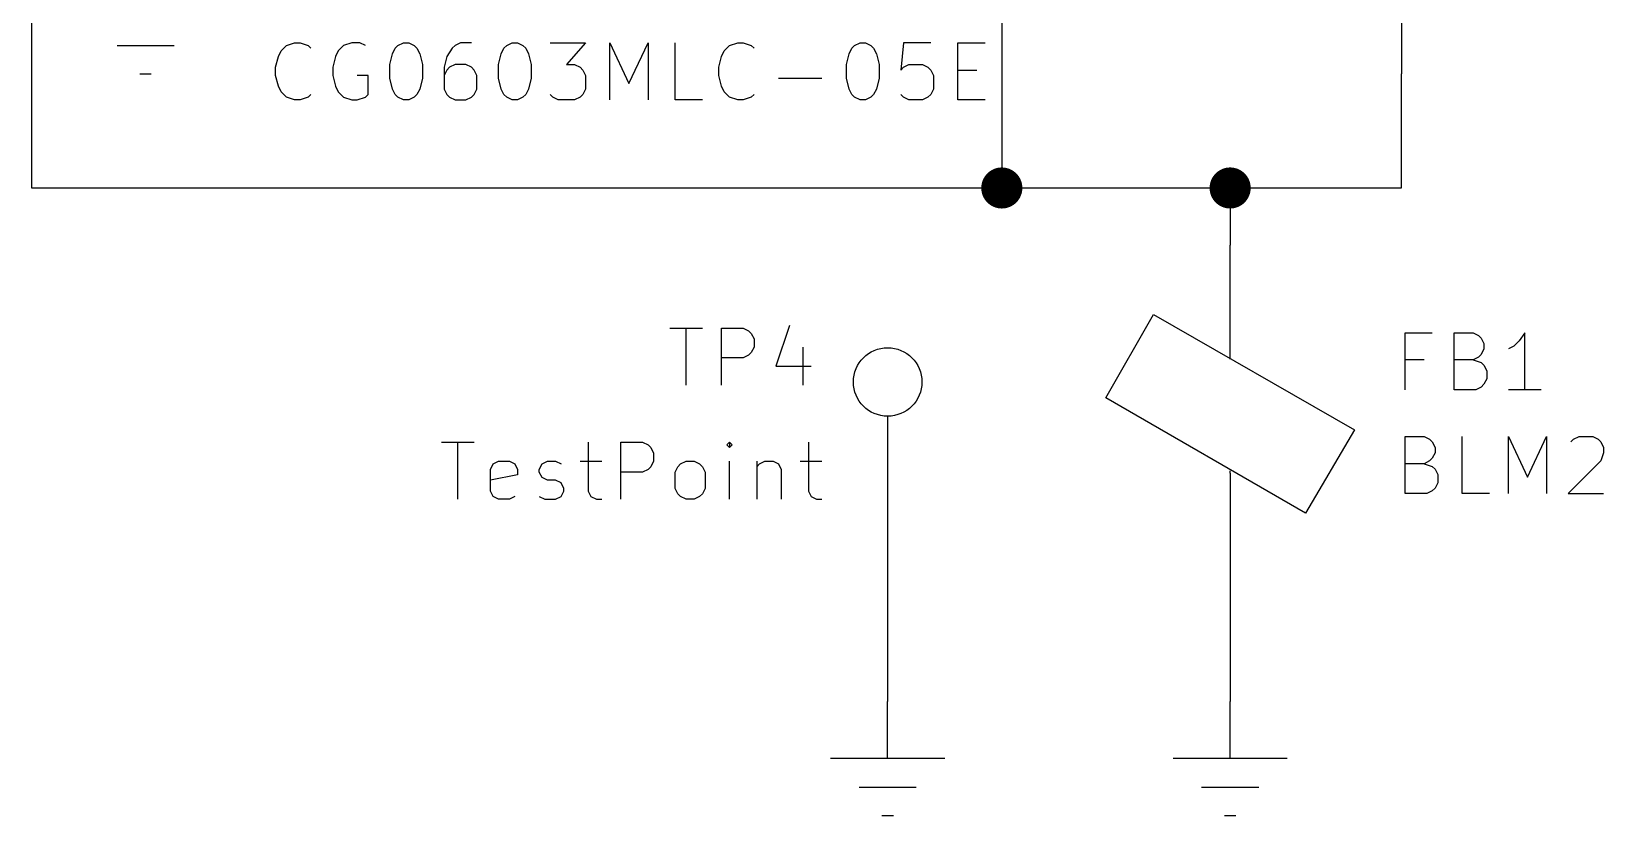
# Model space of a CAD drawing. Header units: millimetres. Extents: x 10 to 287, y -200 to -10.
# Drawn here: x 69.85 to 104.83, y -139.7 to -122.25 of the extents above; entities that cross this region are included whole.
import ezdxf

# ---------------------------------------------------------------- set-up
doc = ezdxf.new("R2010")
doc.units = ezdxf.units.MM
for name, color, linetype in [('GREENSIXTYFIVE', 129, 'CONTINUOUS'), ('LIGHTGREEN', 92, 'CONTINUOUS'), ('RED', 14, 'CONTINUOUS')]:
    doc.layers.add(name, color=color, linetype=linetype)

msp = doc.modelspace()

# ---------------------------------------------------------------- linework, layer by layer
at = {"layer": 'GREENSIXTYFIVE', "linetype": 'CONTINUOUS'}
for p, q in [((75.3435, -122.8016), (75.404, -122.6807)), ((75.3435, -122.8016), (75.404, -122.6807)), ((75.404, -122.6807), (75.525, -122.5597)), ((75.404, -122.6807), (75.525, -122.5597)), ((75.525, -122.5597), (75.7064, -122.4992)), ((75.525, -122.5597), (75.7064, -122.4992)), ((75.7064, -122.4992), (75.8273, -122.4992)), ((75.7064, -122.4992), (75.8273, -122.4992)), ((75.8273, -122.4992), (76.0088, -122.5597)), ((75.8273, -122.4992), (76.0088, -122.5597)), ((76.0088, -122.5597), (76.0692, -122.6202)), ((76.0088, -122.5597), (76.0692, -122.6202)), ((76.674, -122.6807), (76.6135, -122.8016)), ((76.674, -122.6807), (76.6135, -122.8016)), ((76.795, -122.5597), (76.674, -122.6807)), ((76.795, -122.5597), (76.674, -122.6807)), ((76.9764, -122.4992), (76.795, -122.5597)), ((76.9764, -122.4992), (76.795, -122.5597)), ((77.1578, -122.4992), (76.9764, -122.4992)), ((77.1578, -122.4992), (76.9764, -122.4992)), ((77.2788, -122.5597), (77.1578, -122.4992)), ((77.2788, -122.5597), (77.1578, -122.4992)), ((77.8231, -122.983), (77.8835, -122.7411)), ((77.8231, -122.983), (77.8835, -122.7411)), ((77.8835, -122.7411), (77.944, -122.6202)), ((77.8835, -122.7411), (77.944, -122.6202)), ((77.944, -122.6202), (78.0045, -122.5597)), ((77.944, -122.6202), (78.0045, -122.5597)), ((78.0045, -122.5597), (78.1254, -122.4992)), ((78.0045, -122.5597), (78.1254, -122.4992)), ((78.1254, -122.4992), (78.2464, -122.4992)), ((78.1254, -122.4992), (78.2464, -122.4992)), ((78.2464, -122.4992), (78.3673, -122.5597)), ((78.2464, -122.4992), (78.3673, -122.5597)), ((78.3673, -122.5597), (78.4278, -122.6202)), ((78.3673, -122.5597), (78.4278, -122.6202)), ((78.4278, -122.6202), (78.4883, -122.7411)), ((78.4278, -122.6202), (78.4883, -122.7411)), ((78.4883, -122.7411), (78.5488, -122.983)), ((78.4883, -122.7411), (78.5488, -122.983)), ((79.214, -122.6202), (79.093, -122.8016)), ((79.214, -122.6202), (79.093, -122.8016)), ((79.2745, -122.5597), (79.214, -122.6202)), ((79.2745, -122.5597), (79.214, -122.6202)), ((79.3954, -122.4992), (79.2745, -122.5597)), ((79.3954, -122.4992), (79.2745, -122.5597)), ((79.6373, -122.4992), (79.3954, -122.4992)), ((79.6373, -122.4992), (79.3954, -122.4992)), ((80.2421, -122.983), (80.3025, -122.7411)), ((80.2421, -122.983), (80.3025, -122.7411)), ((80.3025, -122.7411), (80.363, -122.6202)), ((80.3025, -122.7411), (80.363, -122.6202)), ((80.363, -122.6202), (80.4235, -122.5597)), ((80.363, -122.6202), (80.4235, -122.5597)), ((80.4235, -122.5597), (80.5444, -122.4992)), ((80.4235, -122.5597), (80.5444, -122.4992)), ((80.5444, -122.4992), (80.6654, -122.4992)), ((80.5444, -122.4992), (80.6654, -122.4992)), ((80.6654, -122.4992), (80.7863, -122.5597)), ((80.6654, -122.4992), (80.7863, -122.5597)), ((80.7863, -122.5597), (80.8468, -122.6202)), ((80.7863, -122.5597), (80.8468, -122.6202)), ((80.8468, -122.6202), (80.9073, -122.7411)), ((80.8468, -122.6202), (80.9073, -122.7411)), ((80.9073, -122.7411), (80.9678, -122.983)), ((80.9073, -122.7411), (80.9678, -122.983)), ((81.3911, -122.4992), (82.1773, -122.4992)), ((81.3911, -122.4992), (82.1773, -122.4992)), ((82.1773, -122.4992), (81.7539, -122.983)), ((82.1773, -122.4992), (81.7539, -122.983)), ((82.7215, -123.7692), (82.7215, -122.4992)), ((82.7215, -122.4992), (83.1449, -123.4064)), ((82.7215, -123.7692), (82.7215, -122.4992)), ((82.7215, -122.4992), (83.1449, -123.4064)), ((83.1449, -123.4064), (83.5682, -122.4992)), ((83.1449, -123.4064), (83.5682, -122.4992)), ((83.5682, -122.4992), (83.5682, -123.7692)), ((83.5682, -122.4992), (83.5682, -123.7692)), ((84.1729, -123.7692), (84.1729, -122.4992)), ((84.1729, -123.7692), (84.1729, -122.4992)), ((85.201, -122.8016), (85.2615, -122.6807)), ((85.201, -122.8016), (85.2615, -122.6807)), ((85.2615, -122.6807), (85.3825, -122.5597)), ((85.2615, -122.6807), (85.3825, -122.5597)), ((85.3825, -122.5597), (85.5639, -122.4992)), ((85.3825, -122.5597), (85.5639, -122.4992)), ((85.5639, -122.4992), (85.6848, -122.4992)), ((85.5639, -122.4992), (85.6848, -122.4992)), ((85.6848, -122.4992), (85.8663, -122.5597)), ((85.6848, -122.4992), (85.8663, -122.5597)), ((85.8663, -122.5597), (85.9267, -122.6202)), ((85.8663, -122.5597), (85.9267, -122.6202)), ((87.983, -122.983), (88.0434, -122.7411)), ((87.983, -122.983), (88.0434, -122.7411)), ((88.0434, -122.7411), (88.1039, -122.6202)), ((88.0434, -122.7411), (88.1039, -122.6202)), ((88.1039, -122.6202), (88.1644, -122.5597)), ((88.1039, -122.6202), (88.1644, -122.5597)), ((88.1644, -122.5597), (88.2853, -122.4992)), ((88.1644, -122.5597), (88.2853, -122.4992)), ((88.2853, -122.4992), (88.4063, -122.4992)), ((88.2853, -122.4992), (88.4063, -122.4992)), ((88.4063, -122.4992), (88.5272, -122.5597)), ((88.4063, -122.4992), (88.5272, -122.5597)), ((88.5272, -122.5597), (88.5877, -122.6202)), ((88.5272, -122.5597), (88.5877, -122.6202)), ((88.5877, -122.6202), (88.6482, -122.7411)), ((88.5877, -122.6202), (88.6482, -122.7411)), ((88.6482, -122.7411), (88.7087, -122.983)), ((88.6482, -122.7411), (88.7087, -122.983)), ((89.2529, -122.4992), (89.1925, -123.104)), ((89.2529, -122.4992), (89.1925, -123.104)), ((89.8577, -122.4992), (89.2529, -122.4992)), ((89.8577, -122.4992), (89.2529, -122.4992)), ((90.4624, -123.7692), (90.4624, -122.4992)), ((90.4624, -122.4992), (91.0672, -122.4992)), ((90.4624, -123.7692), (90.4624, -122.4992)), ((90.4624, -122.4992), (91.0672, -122.4992)), ((75.2831, -123.0435), (75.3435, -122.8016)), ((75.2831, -123.0435), (75.3435, -122.8016)), ((75.2831, -123.2249), (75.2831, -123.0435)), ((75.2831, -123.2249), (75.2831, -123.0435)), ((76.6135, -122.8016), (76.5531, -123.0435)), ((76.6135, -122.8016), (76.5531, -123.0435)), ((76.5531, -123.0435), (76.5531, -123.2249)), ((76.5531, -123.0435), (76.5531, -123.2249)), ((77.8231, -123.2854), (77.8231, -122.983)), ((77.8231, -123.2854), (77.8231, -122.983)), ((78.5488, -122.983), (78.5488, -123.2854)), ((78.5488, -122.983), (78.5488, -123.2854)), ((79.093, -122.8016), (79.0326, -123.0435)), ((79.093, -122.8016), (79.0326, -123.0435)), ((79.0326, -123.0435), (79.0326, -123.5273)), ((79.0326, -123.0435), (79.0326, -123.5273)), ((79.093, -123.104), (79.0326, -123.2249)), ((79.093, -123.104), (79.0326, -123.2249)), ((79.1535, -123.0435), (79.093, -123.104)), ((79.1535, -123.0435), (79.093, -123.104)), ((79.2745, -122.983), (79.1535, -123.0435)), ((79.2745, -122.983), (79.1535, -123.0435)), ((79.5164, -122.983), (79.2745, -122.983)), ((79.5164, -122.983), (79.2745, -122.983)), ((79.6373, -123.0435), (79.5164, -122.983)), ((79.6373, -123.0435), (79.5164, -122.983)), ((79.6978, -123.104), (79.6373, -123.0435)), ((79.6978, -123.104), (79.6373, -123.0435)), ((79.7583, -123.2249), (79.6978, -123.104)), ((79.7583, -123.2249), (79.6978, -123.104)), ((80.2421, -123.2854), (80.2421, -122.983)), ((80.2421, -123.2854), (80.2421, -122.983)), ((80.9678, -122.983), (80.9678, -123.2854)), ((80.9678, -122.983), (80.9678, -123.2854)), ((81.7539, -122.983), (81.9354, -122.983)), ((81.7539, -122.983), (81.9354, -122.983)), ((81.9354, -122.983), (82.0563, -123.0435)), ((81.9354, -122.983), (82.0563, -123.0435)), ((82.0563, -123.0435), (82.1168, -123.104)), ((82.0563, -123.0435), (82.1168, -123.104)), ((82.1168, -123.104), (82.1773, -123.2249)), ((82.1168, -123.104), (82.1773, -123.2249)), ((85.1406, -123.0435), (85.201, -122.8016)), ((85.1406, -123.0435), (85.201, -122.8016)), ((85.1406, -123.2249), (85.1406, -123.0435)), ((85.1406, -123.2249), (85.1406, -123.0435)), ((87.983, -123.2854), (87.983, -122.983)), ((87.983, -123.2854), (87.983, -122.983)), ((88.7087, -122.983), (88.7087, -123.2854)), ((88.7087, -122.983), (88.7087, -123.2854)), ((89.1925, -123.104), (89.2529, -123.0435)), ((89.1925, -123.104), (89.2529, -123.0435)), ((89.2529, -123.0435), (89.3739, -122.983)), ((89.2529, -123.0435), (89.3739, -122.983)), ((89.3739, -122.983), (89.6763, -122.983)), ((89.3739, -122.983), (89.6763, -122.983)), ((89.6763, -122.983), (89.7972, -123.0435)), ((89.6763, -122.983), (89.7972, -123.0435)), ((89.7972, -123.0435), (89.8577, -123.104)), ((89.7972, -123.0435), (89.8577, -123.104)), ((89.8577, -123.104), (89.9182, -123.2249)), ((89.8577, -123.104), (89.9182, -123.2249)), ((90.4624, -123.104), (90.8858, -123.104)), ((90.4624, -123.104), (90.8858, -123.104)), ((75.3435, -123.4668), (75.2831, -123.2249)), ((75.3435, -123.4668), (75.2831, -123.2249)), ((75.404, -123.5878), (75.3435, -123.4668)), ((75.404, -123.5878), (75.3435, -123.4668)), ((76.5531, -123.2249), (76.6135, -123.4668)), ((76.5531, -123.2249), (76.6135, -123.4668)), ((76.6135, -123.4668), (76.674, -123.5878)), ((76.6135, -123.4668), (76.674, -123.5878)), ((77.3392, -123.2249), (77.0973, -123.2249)), ((77.3392, -123.2249), (77.0973, -123.2249)), ((77.3392, -123.6483), (77.3392, -123.2249)), ((77.3392, -123.6483), (77.3392, -123.2249)), ((77.8835, -123.5273), (77.8231, -123.2854)), ((77.8835, -123.5273), (77.8231, -123.2854)), ((78.5488, -123.2854), (78.4883, -123.5273)), ((78.5488, -123.2854), (78.4883, -123.5273)), ((79.7583, -123.5273), (79.7583, -123.2249)), ((79.7583, -123.5273), (79.7583, -123.2249)), ((80.3025, -123.5273), (80.2421, -123.2854)), ((80.3025, -123.5273), (80.2421, -123.2854)), ((80.9678, -123.2854), (80.9073, -123.5273)), ((80.9678, -123.2854), (80.9073, -123.5273)), ((82.1773, -123.2249), (82.1773, -123.5273)), ((82.1773, -123.2249), (82.1773, -123.5273)), ((85.201, -123.4668), (85.1406, -123.2249)), ((85.201, -123.4668), (85.1406, -123.2249)), ((85.2615, -123.5878), (85.201, -123.4668)), ((85.2615, -123.5878), (85.201, -123.4668)), ((86.471, -123.2854), (87.4387, -123.2854)), ((86.471, -123.2854), (87.4387, -123.2854)), ((88.0434, -123.5273), (87.983, -123.2854)), ((88.0434, -123.5273), (87.983, -123.2854)), ((88.7087, -123.2854), (88.6482, -123.5273)), ((88.7087, -123.2854), (88.6482, -123.5273)), ((89.9182, -123.2249), (89.9182, -123.5273)), ((89.9182, -123.2249), (89.9182, -123.5273)), ((75.525, -123.7088), (75.404, -123.5878)), ((75.525, -123.7088), (75.404, -123.5878)), ((75.7064, -123.7692), (75.525, -123.7088)), ((75.7064, -123.7692), (75.525, -123.7088)), ((75.8273, -123.7692), (75.7064, -123.7692)), ((75.8273, -123.7692), (75.7064, -123.7692)), ((76.0088, -123.7088), (75.8273, -123.7692)), ((76.0088, -123.7088), (75.8273, -123.7692)), ((76.0692, -123.6483), (76.0088, -123.7088)), ((76.0692, -123.6483), (76.0088, -123.7088)), ((76.674, -123.5878), (76.795, -123.7088)), ((76.674, -123.5878), (76.795, -123.7088)), ((76.795, -123.7088), (76.9764, -123.7692)), ((76.795, -123.7088), (76.9764, -123.7692)), ((76.9764, -123.7692), (77.0973, -123.7692)), ((76.9764, -123.7692), (77.0973, -123.7692)), ((77.0973, -123.7692), (77.2788, -123.7088)), ((77.0973, -123.7692), (77.2788, -123.7088)), ((77.2788, -123.7088), (77.3392, -123.6483)), ((77.2788, -123.7088), (77.3392, -123.6483)), ((77.944, -123.6483), (77.8835, -123.5273)), ((77.944, -123.6483), (77.8835, -123.5273)), ((78.0045, -123.7088), (77.944, -123.6483)), ((78.0045, -123.7088), (77.944, -123.6483)), ((78.1254, -123.7692), (78.0045, -123.7088)), ((78.1254, -123.7692), (78.0045, -123.7088)), ((78.2464, -123.7692), (78.1254, -123.7692)), ((78.2464, -123.7692), (78.1254, -123.7692)), ((78.3673, -123.7088), (78.2464, -123.7692)), ((78.3673, -123.7088), (78.2464, -123.7692)), ((78.4278, -123.6483), (78.3673, -123.7088)), ((78.4278, -123.6483), (78.3673, -123.7088)), ((78.4883, -123.5273), (78.4278, -123.6483)), ((78.4883, -123.5273), (78.4278, -123.6483)), ((79.0326, -123.5273), (79.093, -123.6483)), ((79.0326, -123.5273), (79.093, -123.6483)), ((79.093, -123.6483), (79.1535, -123.7088)), ((79.093, -123.6483), (79.1535, -123.7088)), ((79.1535, -123.7088), (79.2745, -123.7692)), ((79.1535, -123.7088), (79.2745, -123.7692)), ((79.2745, -123.7692), (79.5164, -123.7692)), ((79.2745, -123.7692), (79.5164, -123.7692)), ((79.5164, -123.7692), (79.6373, -123.7088)), ((79.5164, -123.7692), (79.6373, -123.7088)), ((79.6373, -123.7088), (79.6978, -123.6483)), ((79.6373, -123.7088), (79.6978, -123.6483)), ((79.6978, -123.6483), (79.7583, -123.5273)), ((79.6978, -123.6483), (79.7583, -123.5273)), ((80.363, -123.6483), (80.3025, -123.5273)), ((80.363, -123.6483), (80.3025, -123.5273)), ((80.4235, -123.7088), (80.363, -123.6483)), ((80.4235, -123.7088), (80.363, -123.6483)), ((80.5444, -123.7692), (80.4235, -123.7088)), ((80.5444, -123.7692), (80.4235, -123.7088)), ((80.6654, -123.7692), (80.5444, -123.7692)), ((80.6654, -123.7692), (80.5444, -123.7692)), ((80.7863, -123.7088), (80.6654, -123.7692)), ((80.7863, -123.7088), (80.6654, -123.7692)), ((80.8468, -123.6483), (80.7863, -123.7088)), ((80.8468, -123.6483), (80.7863, -123.7088)), ((80.9073, -123.5273), (80.8468, -123.6483)), ((80.9073, -123.5273), (80.8468, -123.6483)), ((81.4516, -123.7088), (81.3911, -123.6483)), ((81.4516, -123.7088), (81.3911, -123.6483)), ((81.5725, -123.7692), (81.4516, -123.7088)), ((81.5725, -123.7692), (81.4516, -123.7088)), ((81.9354, -123.7692), (81.5725, -123.7692)), ((81.9354, -123.7692), (81.5725, -123.7692)), ((82.0563, -123.7088), (81.9354, -123.7692)), ((82.0563, -123.7088), (81.9354, -123.7692)), ((82.1168, -123.6483), (82.0563, -123.7088)), ((82.1168, -123.6483), (82.0563, -123.7088)), ((82.1773, -123.5273), (82.1168, -123.6483)), ((82.1773, -123.5273), (82.1168, -123.6483)), ((84.7777, -123.7692), (84.1729, -123.7692)), ((84.7777, -123.7692), (84.1729, -123.7692)), ((85.3825, -123.7088), (85.2615, -123.5878)), ((85.3825, -123.7088), (85.2615, -123.5878)), ((85.5639, -123.7692), (85.3825, -123.7088)), ((85.5639, -123.7692), (85.3825, -123.7088)), ((85.6848, -123.7692), (85.5639, -123.7692)), ((85.6848, -123.7692), (85.5639, -123.7692)), ((85.8663, -123.7088), (85.6848, -123.7692)), ((85.8663, -123.7088), (85.6848, -123.7692)), ((85.9267, -123.6483), (85.8663, -123.7088)), ((85.9267, -123.6483), (85.8663, -123.7088)), ((88.1039, -123.6483), (88.0434, -123.5273)), ((88.1039, -123.6483), (88.0434, -123.5273)), ((88.1644, -123.7088), (88.1039, -123.6483)), ((88.1644, -123.7088), (88.1039, -123.6483)), ((88.2853, -123.7692), (88.1644, -123.7088)), ((88.2853, -123.7692), (88.1644, -123.7088)), ((88.4063, -123.7692), (88.2853, -123.7692)), ((88.4063, -123.7692), (88.2853, -123.7692)), ((88.5272, -123.7088), (88.4063, -123.7692)), ((88.5272, -123.7088), (88.4063, -123.7692)), ((88.5877, -123.6483), (88.5272, -123.7088)), ((88.5877, -123.6483), (88.5272, -123.7088)), ((88.6482, -123.5273), (88.5877, -123.6483)), ((88.6482, -123.5273), (88.5877, -123.6483)), ((89.2529, -123.7088), (89.1925, -123.6483)), ((89.2529, -123.7088), (89.1925, -123.6483)), ((89.3739, -123.7692), (89.2529, -123.7088)), ((89.3739, -123.7692), (89.2529, -123.7088)), ((89.6763, -123.7692), (89.3739, -123.7692)), ((89.6763, -123.7692), (89.3739, -123.7692)), ((89.7972, -123.7088), (89.6763, -123.7692)), ((89.7972, -123.7088), (89.6763, -123.7692)), ((89.8577, -123.6483), (89.7972, -123.7088)), ((89.8577, -123.6483), (89.7972, -123.7088)), ((89.9182, -123.5273), (89.8577, -123.6483)), ((89.9182, -123.5273), (89.8577, -123.6483)), ((91.0672, -123.7692), (90.4624, -123.7692)), ((91.0672, -123.7692), (90.4624, -123.7692)), ((84.0521, -128.8492), (84.7778, -128.8492)), ((84.415, -130.1192), (84.415, -128.8492)), ((85.2011, -130.1192), (85.2011, -128.8492)), ((85.2011, -128.8492), (85.6849, -128.8492)), ((85.6849, -128.8492), (85.8059, -128.9097)), ((85.8059, -128.9097), (85.8664, -128.9702)), ((85.8664, -128.9702), (85.9268, -129.0911)), ((86.713, -128.7888), (86.4107, -129.6959)), ((100.4133, -130.2208), (100.4133, -128.9508)), ((100.4133, -128.9508), (101.0181, -128.9508)), ((101.5019, -130.2208), (101.5019, -128.9508)), ((101.5019, -128.9508), (101.9253, -128.9508)), ((101.9253, -128.9508), (102.0462, -129.0113)), ((102.0462, -129.0113), (102.1067, -129.0718)), ((103.0743, -128.9508), (102.9534, -129.1323)), ((103.0743, -130.2208), (103.0743, -128.9508)), ((85.8664, -129.3935), (85.8059, -129.454)), ((85.9268, -129.2726), (85.8664, -129.3935)), ((85.9268, -129.0911), (85.9268, -129.2726)), ((87.0154, -129.2726), (87.0154, -130.1192)), ((102.1067, -129.0718), (102.1672, -129.1927)), ((102.1672, -129.3137), (102.1067, -129.4346)), ((102.1672, -129.1927), (102.1672, -129.3137)), ((102.8324, -129.2532), (102.7115, -129.3137)), ((102.9534, -129.1323), (102.8324, -129.2532)), ((85.6849, -129.5145), (85.2011, -129.5145)), ((85.8059, -129.454), (85.6849, -129.5145)), ((86.4107, -129.6959), (87.1968, -129.6959)), ((100.8367, -129.5556), (100.4133, -129.5556)), ((101.9253, -129.5556), (101.5019, -129.5556)), ((102.0462, -129.4951), (101.9253, -129.5556)), ((101.9253, -129.5556), (102.1067, -129.6161)), ((102.1067, -129.4346), (102.0462, -129.4951)), ((102.1067, -129.6161), (102.1672, -129.6765)), ((102.1672, -129.6765), (102.2276, -129.7975)), ((102.1672, -130.0999), (102.1067, -130.1604)), ((102.2276, -129.9789), (102.1672, -130.0999)), ((102.2276, -129.7975), (102.2276, -129.9789)), ((101.9857, -130.2208), (101.5019, -130.2208)), ((102.1067, -130.1604), (101.9857, -130.2208)), ((103.4372, -130.2208), (102.7115, -130.2208)), ((78.9721, -131.3892), (79.6978, -131.3892)), ((79.335, -132.6592), (79.335, -131.3892)), ((82.2378, -131.3892), (82.2378, -132.4778)), ((82.9635, -132.6592), (82.9635, -131.3892)), ((82.9635, -131.3892), (83.4473, -131.3892)), ((83.4473, -131.3892), (83.5683, -131.4497)), ((83.5683, -131.4497), (83.6288, -131.5102)), ((83.6288, -131.5102), (83.6892, -131.6311)), ((85.3825, -131.3892), (85.3221, -131.4497)), ((85.3221, -131.4497), (85.3825, -131.5102)), ((85.443, -131.4497), (85.3825, -131.3892)), ((85.3825, -131.3892), (85.3825, -131.5102)), ((85.3825, -131.5102), (85.443, -131.4497)), ((87.1363, -131.3892), (87.1363, -132.4778)), ((100.4133, -132.5322), (100.4133, -131.2622)), ((100.4133, -131.2622), (100.8367, -131.2622)), ((100.8367, -131.2622), (100.9576, -131.3227)), ((100.9576, -131.3227), (101.0181, -131.3832)), ((101.0181, -131.3832), (101.0786, -131.5041)), ((101.0786, -131.5041), (101.0786, -131.6251)), ((101.6833, -132.5322), (101.6833, -131.2622)), ((102.7114, -132.5322), (102.7114, -131.2622)), ((102.7114, -131.2622), (103.1348, -132.1694)), ((103.1348, -132.1694), (103.5581, -131.2622)), ((103.5581, -131.2622), (103.5581, -132.5322)), ((104.1024, -131.3832), (104.1628, -131.3227)), ((104.1628, -131.3227), (104.2838, -131.2622)), ((104.2838, -131.2622), (104.5862, -131.2622)), ((104.5862, -131.2622), (104.7071, -131.3227)), ((104.7071, -131.3227), (104.7676, -131.3832)), ((104.7676, -131.3832), (104.8281, -131.5041)), ((104.8281, -131.5041), (104.8281, -131.6251)), ((80.1211, -131.873), (80.2421, -131.8126)), ((80.2421, -131.8126), (80.484, -131.8126)), ((80.484, -131.8126), (80.6049, -131.873)), ((81.2097, -131.873), (81.3307, -131.8126)), ((81.3307, -131.8126), (81.5121, -131.8126)), ((81.5121, -131.8126), (81.6331, -131.873)), ((82.0564, -131.8126), (82.5402, -131.8126)), ((83.6892, -131.8126), (83.6288, -131.9335)), ((83.6892, -131.6311), (83.6892, -131.8126)), ((84.294, -131.873), (84.415, -131.8126)), ((84.415, -131.8126), (84.5964, -131.8126)), ((84.5964, -131.8126), (84.7173, -131.873)), ((85.3825, -132.6592), (85.3825, -131.8126)), ((85.9873, -131.8126), (85.9873, -132.6592)), ((86.0478, -131.873), (86.1688, -131.8126)), ((86.1688, -131.8126), (86.3502, -131.8126)), ((86.3502, -131.8126), (86.4711, -131.873)), ((86.9549, -131.8126), (87.4387, -131.8126)), ((100.8367, -131.867), (100.4133, -131.867)), ((100.9576, -131.8065), (100.8367, -131.867)), ((100.8367, -131.867), (101.0181, -131.9275)), ((101.0181, -131.746), (100.9576, -131.8065)), ((101.0786, -131.6251), (101.0181, -131.746)), ((104.7676, -131.8065), (104.0419, -132.5322)), ((104.8281, -131.6251), (104.7676, -131.8065)), ((80.0607, -131.994), (80.1211, -131.873)), ((80.0607, -132.4778), (80.0607, -131.994)), ((80.6654, -132.1149), (80.0607, -132.2359)), ((80.6049, -131.873), (80.6654, -131.994)), ((80.6654, -131.994), (80.6654, -132.1149)), ((81.1493, -131.994), (81.2097, -131.873)), ((81.1493, -132.0545), (81.1493, -131.994)), ((81.2097, -132.1754), (81.1493, -132.0545)), ((81.3307, -132.2359), (81.2097, -132.1754)), ((83.4473, -132.0545), (82.9635, -132.0545)), ((83.5683, -131.994), (83.4473, -132.0545)), ((83.6288, -131.9335), (83.5683, -131.994)), ((84.1731, -132.0545), (84.2335, -131.9335)), ((84.1731, -132.4173), (84.1731, -132.0545)), ((84.2335, -131.9335), (84.294, -131.873)), ((84.7173, -131.873), (84.7778, -131.9335)), ((84.7778, -131.9335), (84.8383, -132.0545)), ((84.8383, -132.0545), (84.8383, -132.4173)), ((85.9873, -131.9335), (86.0478, -131.873)), ((86.4711, -131.873), (86.5316, -131.994)), ((86.5316, -131.994), (86.5316, -132.6592)), ((101.0181, -131.9275), (101.0786, -131.9879)), ((101.0786, -131.9879), (101.139, -132.1089)), ((101.139, -132.1089), (101.139, -132.2903)), ((80.1211, -132.5988), (80.0607, -132.4778)), ((81.5121, -132.2359), (81.3307, -132.2359)), ((81.6331, -132.2964), (81.5121, -132.2359)), ((81.6935, -132.4173), (81.6331, -132.2964)), ((81.6331, -132.5988), (81.6935, -132.4778)), ((81.6935, -132.4778), (81.6935, -132.4173)), ((82.2378, -132.4778), (82.2983, -132.5988)), ((84.2335, -132.5383), (84.1731, -132.4173)), ((84.294, -132.5988), (84.2335, -132.5383)), ((84.7778, -132.5383), (84.7173, -132.5988)), ((84.8383, -132.4173), (84.7778, -132.5383)), ((87.1363, -132.4778), (87.1968, -132.5988)), ((100.8971, -132.5322), (100.4133, -132.5322)), ((101.0181, -132.4718), (100.8971, -132.5322)), ((101.0786, -132.4113), (101.0181, -132.4718)), ((101.139, -132.2903), (101.0786, -132.4113)), ((102.2881, -132.5322), (101.6833, -132.5322)), ((104.0419, -132.5322), (104.8281, -132.5322)), ((80.2421, -132.6592), (80.1211, -132.5988)), ((80.484, -132.6592), (80.2421, -132.6592)), ((80.6049, -132.5988), (80.484, -132.6592)), ((81.1493, -132.5988), (81.2702, -132.6592)), ((81.2702, -132.6592), (81.5121, -132.6592)), ((81.5121, -132.6592), (81.6331, -132.5988)), ((82.2983, -132.5988), (82.4193, -132.6592)), ((82.4193, -132.6592), (82.5402, -132.6592)), ((84.415, -132.6592), (84.294, -132.5988)), ((84.5964, -132.6592), (84.415, -132.6592)), ((84.7173, -132.5988), (84.5964, -132.6592)), ((87.1968, -132.5988), (87.3178, -132.6592)), ((87.3178, -132.6592), (87.4387, -132.6592))]:
    msp.add_line(p, q, dxfattribs=at)
at = {"layer": 'LIGHTGREEN', "linetype": 'CONTINUOUS'}
for p, q in [((69.85, -118.11), (69.85, -125.73)), ((91.44, -123.19), (91.44, -125.73)), ((100.33, -125.73), (100.33, -123.19)), ((69.85, -125.73), (91.44, -125.73)), ((91.44, -125.73), (96.52, -125.73)), ((96.52, -125.73), (96.52, -127)), ((96.52, -125.73), (100.33, -125.73)), ((88.9, -133.35), (88.9, -137.16)), ((96.52, -134.62), (96.52, -137.16))]:
    msp.add_line(p, q, dxfattribs=at)
at = {"layer": 'LIGHTGREEN', "const_width": 0.4572}
for points in [[(91.2114, -125.73, 1), (91.6686, -125.73, 1)], [(96.2914, -125.73, 1), (96.7486, -125.73, 1)]]:
    msp.add_lwpolyline(points, format="xyb", close=True, dxfattribs=at)
at = {"layer": 'RED', "linetype": 'CONTINUOUS'}
for p, q in [((91.44, -121.92), (91.44, -123.19)), ((91.44, -121.92), (91.44, -123.19)), ((100.33, -121.92), (100.33, -123.19)), ((71.755, -122.555), (73.025, -122.555)), ((72.263, -123.19), (72.517, -123.19)), ((96.52, -129.54), (96.52, -127)), ((93.7514, -130.4036), (94.8182, -128.5494)), ((94.8182, -128.5494), (99.2886, -131.1148)), ((96.52, -129.54), (96.52, -129.5146)), ((98.1964, -132.969), (93.7514, -130.4036)), ((88.9, -130.81), (88.9, -133.35)), ((99.2886, -131.1148), (98.1964, -132.969)), ((96.52, -132.08), (96.52, -132.0292)), ((96.52, -132.08), (96.52, -134.62)), ((88.9, -138.43), (88.9, -137.16)), ((96.52, -138.43), (96.52, -137.16)), ((90.17, -138.43), (87.63, -138.43)), ((97.79, -138.43), (95.25, -138.43)), ((88.265, -139.065), (89.535, -139.065)), ((95.885, -139.065), (97.155, -139.065)), ((88.773, -139.7), (89.027, -139.7)), ((96.393, -139.7), (96.647, -139.7))]:
    msp.add_line(p, q, dxfattribs=at)
at = {"layer": 'RED'}
msp.add_circle((88.9, -130.048), 0.762, dxfattribs=at)

doc.saveas('drawing.dxf')
